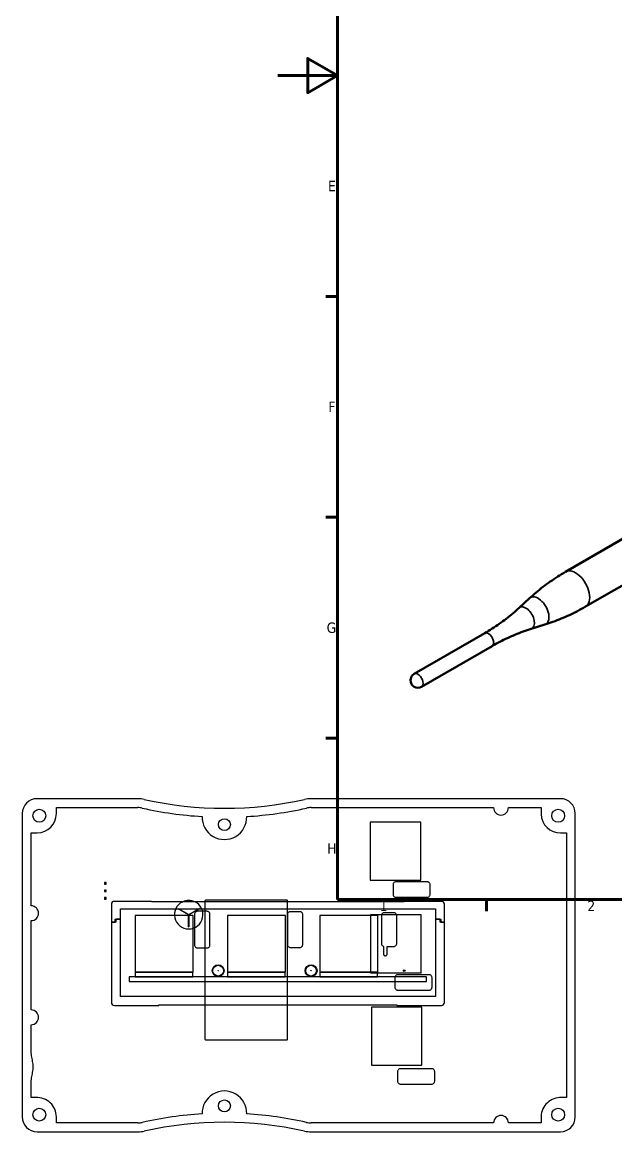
# Model space of a CAD drawing. Header units: millimetres. Extents: x -86 to 841, y -58 to 594.
# Drawn here: x -86 to 113.6, y -58.1 to 314.9 of the extents above; entities that cross this region are included whole.
import ezdxf

# ---------------------------------------------------------------- set-up
doc = ezdxf.new("R2010")
doc.units = ezdxf.units.MM
for name, color, linetype, lineweight in [('Border (ISO)', 7, 'Continuous', 70), ('Visible (ISO)', 7, 'Continuous', 50), ('Visible Narrow (ISO)', 7, 'Continuous', 35)]:
    doc.layers.add(name, color=color, linetype=linetype, lineweight=lineweight)
doc.styles.add('Note Text (ISO)', font='tahoma.ttf')

# ---------------------------------------------------------------- blocks, each defined once
blk = doc.blocks.new('Borders Default Border')
at = {"layer": 'Border (ISO)'}
for p, q in [((20, 222.75), (16.1, 222.75)), ((20, 148.5), (16.1, 148.5)), ((20, 74.25), (16.1, 74.25)), ((70.08, 20), (70.08, 16.1))]:
    blk.add_line(p, q, dxfattribs=at)
at = {"layer": 'Border (ISO)', "flags": 128}
for points in [[(20, 20), (20, 574), (821, 574), (821, 20), (20, 20)], [(0, 297), (20, 297), (10, 302.77), (10, 291.23), (20, 297)]]:
    blk.add_lwpolyline(points, dxfattribs=at)
at = {"layer": 'Border (ISO)', "char_height": 3.5, "attachment_point": 7, "style": 'Note Text (ISO)'}
for s, insert in [('E', (16.85, 258.13)), ('F', (16.94, 183.88)), ('G', (16.4, 109.56)), ('H', (16.57, 35.38)), ('1', (34.25, 16.1)), ('2', (104.06, 16.1))]:
    blk.add_mtext(s, dxfattribs=dict(at, insert=insert))

msp = doc.modelspace()

# ---------------------------------------------------------------- linework, layer by layer
for p, q in [((-47.135, 53.89), (-81.006, 53.89)), ((94.994, 53.89), (11.122, 53.89)), ((-86.006, 48.89), (-86.006, -53.11)), ((-74.506, 48.89), (-74.506, 50.89)), ((-74.506, 50.89), (-47.135, 50.89)), ((11.122, 50.89), (72.494, 50.89)), ((77.494, 50.89), (88.496, 50.89)), ((88.496, 50.89), (88.496, 48.715)), ((99.994, -53.11), (99.994, 48.89)), ((48.032, 45.944), (31.032, 45.944)), ((31.032, 45.944), (31.032, 26.444)), ((48.032, 26.444), (48.032, 45.944)), ((-83.006, 17.89), (-83.006, 42.391)), ((-83.006, 42.391), (-80.933, 42.391)), ((95.067, 42.391), (96.994, 42.391)), ((96.994, 42.391), (96.994, -46.622)), ((31.032, 26.444), (48.032, 26.444)), ((-57.785, 25.694), (-58.285, 25.694)), ((-58.285, 25.694), (-58.285, 25.194)), ((-58.285, 25.194), (-57.785, 25.194)), ((-57.785, 23.154), (-58.285, 23.154)), ((-58.285, 23.154), (-58.285, 22.654)), ((-58.285, 22.654), (-57.785, 22.654)), ((-57.785, 25.194), (-57.785, 25.694)), ((-57.785, 22.654), (-57.785, 23.154)), ((38.709, 24.949), (38.709, 21.749)), ((50.19, 25.949), (39.71, 25.949)), ((51.192, 21.749), (51.192, 24.949)), ((-57.785, 20.614), (-58.285, 20.614)), ((-58.285, 20.614), (-58.285, 20.114)), ((-58.285, 20.114), (-57.785, 20.114)), ((-57.785, 20.114), (-57.785, 20.614)), ((-42.5, 19.374), (-55, 19.374)), ((-42.5, 19.174), (-42.5, 19.374)), ((42.5, 19.174), (-42.5, 19.174)), ((-32.041, 19.255), (-32.035, 19.241)), ((-27.977, 19.241), (-27.971, 19.255)), ((-24.54, 19.536), (-24.54, -26.964)), ((3.06, 19.736), (-24.34, 19.736)), ((3.26, -26.964), (3.26, 19.536)), ((39.71, 20.749), (50.19, 20.749)), ((55, 19.374), (42.5, 19.374)), ((42.5, 19.374), (42.5, 19.174)), ((-56, 18.374), (-56, 12.374)), ((-53, 13.374), (-53, 16.874)), ((-53, 16.874), (53, 16.874)), ((-30.056, 14.861), (-33.582, 16.897)), ((-33.532, 16.983), (-30.006, 14.948)), ((-30.006, 14.948), (-26.48, 16.983)), ((-26.43, 16.897), (-29.956, 14.861)), ((-28.059, 15.012), (-28.059, 4.74)), ((-23.859, 16.03), (-27.059, 16.03)), ((-22.859, 4.74), (-22.859, 15.012)), ((7.383, 15.886), (4.183, 15.886)), ((38.98, 15.559), (35.78, 15.559)), ((53, 16.874), (53, 13.374)), ((56, 12.374), (56, 18.374)), ((-83.006, -17.11), (-83.006, 12.89)), ((-54.75, 12.374), (-56, 12.374)), ((-56, 12.374), (-56, -14.626)), ((-56, 12.374), (-54.75, 12.374)), ((-54.75, 12.374), (-54.75, 13.374)), ((-54.75, 13.374), (-54.5, 13.374)), ((-54.5, 12.374), (-54.75, 12.374)), ((-53, 13.374), (-54.5, 13.374)), ((-54.5, 13.374), (-54.5, 12.374)), ((-54.5, 13.374), (-53, 13.374)), ((-53, -12.626), (-53, 13.374)), ((-48.054, 14.578), (-48.054, -4.422)), ((-28.554, 14.578), (-48.054, 14.578)), ((-30.056, 10.79), (-30.056, 14.861)), ((-29.956, 14.861), (-29.956, 10.79)), ((-28.554, -4.422), (-28.554, 14.578)), ((-16.997, 14.578), (-16.997, -4.422)), ((2.503, 14.578), (-16.997, 14.578)), ((2.503, -4.422), (2.503, 14.578)), ((3.183, 14.837), (3.183, 4.914)), ((8.383, 4.914), (8.383, 14.837)), ((14.064, 14.578), (14.064, -4.422)), ((33.564, 14.578), (14.064, 14.578)), ((48.176, 14.887), (31.176, 14.887)), ((31.176, 14.887), (31.176, -4.613)), ((33.564, -4.422), (33.564, 14.578)), ((34.78, 14.436), (34.78, 5.316)), ((39.98, 5.316), (39.98, 14.436)), ((48.176, -4.613), (48.176, 14.887)), ((54.5, 13.374), (53, 13.374)), ((53, 13.374), (53, -12.626)), ((53, 13.374), (54.5, 13.374)), ((54.5, 12.374), (54.5, 13.374)), ((54.5, 13.374), (54.75, 13.374)), ((54.75, 12.374), (54.5, 12.374)), ((54.75, 13.374), (54.75, 12.374)), ((56, 12.374), (54.75, 12.374)), ((54.75, 12.374), (56, 12.374)), ((56, -14.626), (56, 12.374)), ((4.183, 3.866), (7.383, 3.866)), ((35.471, 4.247), (35.471, 1.626)), ((36.689, 1.626), (36.689, 4.193)), ((36.689, 4.193), (38.98, 4.193)), ((-27.059, 3.721), (-23.859, 3.721)), ((-50, -6.034), (-50, -7.626)), ((50, -6.034), (-50, -6.034)), ((-48.054, -4.422), (-48.004, -4.422)), ((-48.004, -4.422), (-48.004, -6.022)), ((-28.604, -4.422), (-48.004, -4.422)), ((-48.004, -4.422), (-28.604, -4.422)), ((-48.004, -6.022), (-28.604, -6.022)), ((-28.604, -6.022), (-28.604, -4.422)), ((-28.604, -4.422), (-28.554, -4.422)), ((-16.997, -4.422), (-16.947, -4.422)), ((-16.947, -4.422), (-16.947, -6.022)), ((2.453, -4.422), (-16.947, -4.422)), ((-16.947, -4.422), (2.453, -4.422)), ((-16.947, -6.022), (2.453, -6.022)), ((2.453, -6.022), (2.453, -4.422)), ((2.453, -4.422), (2.503, -4.422)), ((14.064, -4.422), (14.114, -4.422)), ((14.114, -4.422), (14.114, -6.022)), ((33.514, -4.422), (14.114, -4.422)), ((14.114, -4.422), (33.514, -4.422)), ((14.114, -6.022), (33.514, -6.022)), ((31.176, -4.613), (48.176, -4.613)), ((33.514, -6.022), (33.514, -4.422)), ((33.514, -4.422), (33.564, -4.422)), ((39.337, -6.293), (39.337, -9.493)), ((50.818, -5.293), (40.338, -5.293)), ((50, -7.626), (50, -6.034)), ((51.82, -9.493), (51.82, -6.293)), ((-50, -7.626), (50, -7.626)), ((40.338, -10.493), (50.818, -10.493)), ((53, -12.626), (-53, -12.626)), ((-55, -15.626), (-40, -15.626)), ((-40, -15.626), (-40, -15.426)), ((-40, -15.426), (40, -15.426)), ((48.42, -16.174), (31.42, -16.174)), ((31.42, -16.174), (31.42, -35.674)), ((40, -15.426), (40, -15.626)), ((40, -15.626), (55, -15.626)), ((48.42, -35.674), (48.42, -16.174)), ((-83.006, -30.644), (-83.006, -22.11)), ((-24.34, -27.164), (3.06, -27.164)), ((31.42, -35.674), (48.42, -35.674)), ((51.704, -36.89), (41.224, -36.89)), ((40.222, -37.89), (40.222, -41.09)), ((52.705, -41.09), (52.705, -37.89)), ((-83.006, -46.622), (-83.006, -41.917)), ((41.224, -42.09), (51.704, -42.09)), ((-81.403, -46.622), (-83.006, -46.622)), ((96.994, -46.622), (95.391, -46.622)), ((-74.506, -55.11), (-74.506, -53.11)), ((-47.135, -55.11), (-74.506, -55.11)), ((72.494, -55.11), (11.122, -55.11)), ((88.496, -55.11), (77.494, -55.11)), ((88.496, -52.934), (88.496, -55.11)), ((-81.006, -58.11), (-47.135, -58.11)), ((11.122, -58.11), (94.994, -58.11))]:
    msp.add_line(p, q)
for centre, major_axis, start_param, end_param in [((-81.006, 48.89), (-5, 0), 4.712389, 6.2831853), ((-47.135, 43.89), (-9.758, 2.186), 4.712389, 4.9328134), ((-18.006, 173.89), (-120.242, -26.942), 1.1299475, 1.5707963), ((11.122, 43.89), (-10, 0), 4.712389, 4.9328134), ((94.994, 48.89), (0, 5), 4.712389, 6.2831853), ((-81.006, 48.89), (6.5, 0.073), 4.712389, 6.2719288), ((-47.135, 43.89), (7, 0), 1.3503719, 1.5707963), ((-18.006, 173.89), (123.169, -27.598), 4.712389, 4.8733862), ((-18.006, 173.89), (126.001, 7.497), 4.712389, 4.8733862), ((11.122, 43.89), (6.831, 1.531), 1.3503719, 1.5707963), ((74.994, 50.89), (0, -2.5), 4.712389, 7.8539816), ((94.994, 48.89), (0.176, -6.498), 4.712389, 6.2674271), ((-18.006, 47.667), (-0.223, -7.497), 4.712389, 7.9134088), ((-55, 18.374), (-1, 0), 4.712389, 6.2831853), ((-30.006, 14.89), (-4.351, -2.029), 4.712389, 10.1229097), ((-30.006, 14.89), (-4.365, 2.035), 4.712389, 5.5850536), ((-24.34, 19.536), (-0.2, 0), 4.712389, 6.2831853), ((3.06, 19.536), (0, 0.2), 4.712389, 6.2831853), ((55, 18.374), (0, 1), 4.712389, 6.2831853), ((-83.006, 15.39), (2.5, 0), 4.712389, 7.8539816), ((-33.548, 16.935), (-0.0385, 0.0333), 5.0910194, 7.8539816), ((-26.481, 16.925), (0.0583, -0.0009), 5.7910631, 7.8539816), ((-30.006, 10.817), (-0.0267, -0.05), 5.6926271, 7.8539816), ((-55, -14.626), (0, -1), 4.712389, 6.2831853), ((55, -14.626), (1, 0), 4.712389, 6.2831853), ((-83.006, -19.61), (2.5, 0), 4.712389, 7.8539816), ((-24.34, -26.964), (0, -0.2), 4.712389, 6.2831853), ((3.06, -26.964), (0.2, 0), 4.712389, 6.2831853), ((-18.006, -51.886), (0.223, 7.497), 4.712389, 7.9134088), ((-81.006, -53.11), (0, 6.5), 4.712389, 6.3443573), ((94.994, -53.11), (-6.488, 0.397), 4.712389, 6.3173425), ((-18.006, -178.11), (-126.001, -7.497), 4.712389, 4.8733862), ((-18.006, -178.11), (-123.169, 27.598), 4.712389, 4.8733862), ((-81.006, -53.11), (0, -5), 4.712389, 6.2831853), ((-47.135, -48.11), (-6.831, -1.531), 1.3503719, 1.5707963), ((-18.006, -178.11), (120.242, 26.942), 1.1299475, 1.5707963), ((11.122, -48.11), (-7, 0), 1.3503719, 1.5707963), ((74.994, -55.11), (0, 2.5), 4.712389, 7.8539816), ((94.994, -53.11), (5, 0), 4.712389, 6.2831853), ((-47.135, -48.11), (10, 0), 4.712389, 4.9328134), ((11.122, -48.11), (9.758, -2.186), 4.712389, 4.9328134)]:
    msp.add_ellipse(centre, major_axis=major_axis, ratio=1, start_param=start_param, end_param=end_param)
for centre, major_axis in [((-80.256, 48.14), (0, 2.172)), ((94.244, 48.14), (0, 2.172)), ((-18.006, 45.167), (0, 2)), ((-20.105, -3.934), (-2, 0)), ((-20.105, -3.934), (0, 1.8)), ((11.137, -3.934), (-2, 0)), ((11.137, -3.934), (0, 1.8)), ((42.48, -3.934), (-0.3, 0)), ((-20.105, -3.934), (-0.0638, 0)), ((11.137, -3.934), (-0.0638, 0)), ((-18.006, -49.386), (0, 2)), ((-80.256, -52.36), (0, 2.172)), ((94.244, -52.36), (0, 2.172))]:
    msp.add_ellipse(centre, major_axis=major_axis, ratio=1)
for points, knots in [([(39.71, 25.949), (39.587, 25.949), (39.441, 25.92), (39.212, 25.826), (39.089, 25.744), (38.914, 25.569), (38.832, 25.446), (38.738, 25.218), (38.709, 25.073), (38.709, 24.949)], [-0.14821973, -0.14821973, -0.14821973, -0.14821973, -0.11110726, -0.11110726, -0.07403794, -0.07403794, -0.03700603, -0.03700603, 0, 0, 0, 0]), ([(51.192, 24.949), (51.192, 25.073), (51.163, 25.218), (51.068, 25.446), (50.986, 25.569), (50.811, 25.744), (50.688, 25.826), (50.459, 25.92), (50.314, 25.949), (50.19, 25.949)], [0, 0, 0, 0, 0.03700603, 0.03700603, 0.07403794, 0.07403794, 0.11110726, 0.11110726, 0.14821973, 0.14821973, 0.14821973, 0.14821973]), ([(38.709, 21.749), (38.709, 21.626), (38.738, 21.481), (38.832, 21.253), (38.915, 21.129), (39.089, 20.955), (39.213, 20.873), (39.441, 20.778), (39.587, 20.749), (39.71, 20.749)], [0, 0, 0, 0, 0.03702123, 0.03702123, 0.07406837, 0.07406837, 0.11112249, 0.11112249, 0.14821973, 0.14821973, 0.14821973, 0.14821973]), ([(50.19, 20.749), (50.314, 20.749), (50.459, 20.778), (50.688, 20.873), (50.811, 20.955), (50.986, 21.129), (51.068, 21.253), (51.163, 21.481), (51.192, 21.626), (51.192, 21.749)], [-0.14821973, -0.14821973, -0.14821973, -0.14821973, -0.11112249, -0.11112249, -0.07406837, -0.07406837, -0.03702123, -0.03702123, 0, 0, 0, 0]), ([(-27.059, 16.03), (-27.182, 16.03), (-27.326, 16.001), (-27.554, 15.906), (-27.677, 15.823), (-27.852, 15.646), (-27.934, 15.521), (-28.03, 15.288), (-28.059, 15.139), (-28.059, 15.012)], [0, 0, 0, 0, 0.03682038, 0.03682038, 0.07393253, 0.07393253, 0.11147057, 0.11147057, 0.14950779, 0.14950779, 0.14950779, 0.14950779]), ([(-22.859, 15.012), (-22.859, 15.139), (-22.888, 15.288), (-22.984, 15.521), (-23.067, 15.646), (-23.242, 15.823), (-23.365, 15.906), (-23.592, 16.001), (-23.736, 16.03), (-23.859, 16.03)], [-0.1495078, -0.1495078, -0.1495078, -0.1495078, -0.11147057, -0.11147057, -0.07393253, -0.07393253, -0.03682038, -0.03682038, 0, 0, 0, 0]), ([(4.183, 15.886), (4.061, 15.886), (3.918, 15.856), (3.692, 15.76), (3.569, 15.676), (3.393, 15.496), (3.31, 15.367), (3.213, 15.126), (3.183, 14.97), (3.183, 14.837)], [0, 0, 0, 0, 0.03650362, 0.03650362, 0.07375046, 0.07375046, 0.11209976, 0.11209976, 0.15177814, 0.15177814, 0.15177814, 0.15177814]), ([(8.383, 14.837), (8.383, 14.97), (8.353, 15.126), (8.256, 15.367), (8.173, 15.496), (7.997, 15.676), (7.874, 15.76), (7.648, 15.856), (7.505, 15.886), (7.383, 15.886)], [-0.15177814, -0.15177814, -0.15177814, -0.15177814, -0.11209976, -0.11209976, -0.07375046, -0.07375046, -0.03650362, -0.03650362, 0, 0, 0, 0]), ([(35.78, 15.559), (35.661, 15.559), (35.521, 15.529), (35.297, 15.431), (35.175, 15.343), (34.997, 15.154), (34.912, 15.017), (34.811, 14.755), (34.78, 14.582), (34.78, 14.436)], [0, 0, 0, 0, 0.03575068, 0.03575068, 0.07330474, 0.07330474, 0.11363891, 0.11363891, 0.15756977, 0.15756977, 0.15756977, 0.15756977]), ([(39.98, 14.436), (39.98, 14.578), (39.951, 14.746), (39.855, 15.002), (39.775, 15.137), (39.601, 15.331), (39.476, 15.423), (39.247, 15.527), (39.103, 15.559), (38.98, 15.559)], [-0.1575722, -0.1575722, -0.1575722, -0.1575722, -0.11488627, -0.11488627, -0.07559223, -0.07559223, -0.03681776, -0.03681776, 0, 0, 0, 0]), ([(-28.059, 4.74), (-28.059, 4.613), (-28.03, 4.464), (-27.934, 4.23), (-27.852, 4.105), (-27.677, 3.928), (-27.554, 3.845), (-27.326, 3.75), (-27.182, 3.721), (-27.059, 3.721)], [-0.14950779, -0.14950779, -0.14950779, -0.14950779, -0.11147057, -0.11147057, -0.07393253, -0.07393253, -0.03682038, -0.03682038, 0, 0, 0, 0]), ([(-23.859, 3.721), (-23.736, 3.721), (-23.592, 3.75), (-23.365, 3.845), (-23.242, 3.928), (-23.067, 4.105), (-22.984, 4.23), (-22.888, 4.464), (-22.859, 4.613), (-22.859, 4.74)], [0, 0, 0, 0, 0.03682038, 0.03682038, 0.07393253, 0.07393253, 0.11147057, 0.11147057, 0.1495078, 0.1495078, 0.1495078, 0.1495078]), ([(3.183, 4.914), (3.183, 4.782), (3.213, 4.626), (3.31, 4.385), (3.393, 4.256), (3.569, 4.075), (3.692, 3.991), (3.918, 3.895), (4.061, 3.866), (4.183, 3.866)], [-0.15177814, -0.15177814, -0.15177814, -0.15177814, -0.11209976, -0.11209976, -0.07375046, -0.07375046, -0.03650362, -0.03650362, 0, 0, 0, 0]), ([(7.383, 3.866), (7.505, 3.866), (7.648, 3.895), (7.874, 3.991), (7.997, 4.075), (8.173, 4.256), (8.256, 4.385), (8.353, 4.626), (8.383, 4.782), (8.383, 4.914)], [0, 0, 0, 0, 0.03650362, 0.03650362, 0.07375046, 0.07375046, 0.11209976, 0.11209976, 0.15177814, 0.15177814, 0.15177814, 0.15177814]), ([(34.78, 5.316), (34.78, 5.169), (34.811, 4.996), (34.912, 4.734), (34.997, 4.597), (35.175, 4.408), (35.297, 4.32), (35.431, 4.262), (35.45, 4.254), (35.471, 4.247)], [-0.15756977, -0.15756977, -0.15756977, -0.15756977, -0.11363891, -0.11363891, -0.07330474, -0.07330474, -0.03575068, -0.03575068, -0.02956525, -0.02956525, -0.02956525, -0.02956525]), ([(38.98, 4.193), (39.103, 4.193), (39.247, 4.224), (39.476, 4.328), (39.601, 4.421), (39.775, 4.614), (39.855, 4.749), (39.951, 5.005), (39.98, 5.173), (39.98, 5.316)], [0, 0, 0, 0, 0.03681776, 0.03681776, 0.07559223, 0.07559223, 0.11488627, 0.11488627, 0.1575722, 0.1575722, 0.1575722, 0.1575722]), ([(35.471, 1.626), (35.471, 1.577), (35.478, 1.529), (35.509, 1.433), (35.532, 1.386), (35.603, 1.288), (35.653, 1.241), (35.764, 1.168), (35.823, 1.142), (35.924, 1.112), (35.964, 1.105), (36.038, 1.097), (36.071, 1.096), (36.141, 1.098), (36.176, 1.102), (36.259, 1.118), (36.306, 1.131), (36.42, 1.18), (36.485, 1.222), (36.588, 1.324), (36.627, 1.381), (36.677, 1.502), (36.689, 1.563), (36.689, 1.626)], [-0.17916756, -0.17916756, -0.17916756, -0.17916756, -0.16458833, -0.16458833, -0.14901734, -0.14901734, -0.12850178, -0.12850178, -0.1093059, -0.1093059, -0.09720081, -0.09720081, -0.08716213, -0.08716213, -0.07648419, -0.07648419, -0.06204366, -0.06204366, -0.03929876, -0.03929876, -0.01867404, -0.01867404, 0, 0, 0, 0]), ([(40.338, -5.293), (40.215, -5.293), (40.069, -5.322), (39.84, -5.416), (39.717, -5.498), (39.542, -5.673), (39.46, -5.796), (39.366, -6.024), (39.337, -6.169), (39.337, -6.293)], [-0.14821973, -0.14821973, -0.14821973, -0.14821973, -0.11110726, -0.11110726, -0.07403794, -0.07403794, -0.03700603, -0.03700603, 0, 0, 0, 0]), ([(51.82, -6.293), (51.82, -6.169), (51.791, -6.024), (51.696, -5.796), (51.614, -5.673), (51.439, -5.498), (51.316, -5.416), (51.087, -5.322), (50.942, -5.293), (50.818, -5.293)], [0, 0, 0, 0, 0.03700603, 0.03700603, 0.07403794, 0.07403794, 0.11110726, 0.11110726, 0.14821973, 0.14821973, 0.14821973, 0.14821973]), ([(39.337, -9.493), (39.337, -9.616), (39.366, -9.761), (39.46, -9.989), (39.543, -10.113), (39.717, -10.287), (39.841, -10.369), (40.069, -10.464), (40.215, -10.493), (40.338, -10.493)], [0, 0, 0, 0, 0.03702123, 0.03702123, 0.07406837, 0.07406837, 0.11112249, 0.11112249, 0.14821973, 0.14821973, 0.14821973, 0.14821973]), ([(50.818, -10.493), (50.942, -10.493), (51.087, -10.464), (51.316, -10.369), (51.439, -10.287), (51.614, -10.113), (51.696, -9.989), (51.791, -9.761), (51.82, -9.616), (51.82, -9.493)], [-0.14821973, -0.14821973, -0.14821973, -0.14821973, -0.11112249, -0.11112249, -0.07406837, -0.07406837, -0.03702123, -0.03702123, 0, 0, 0, 0]), ([(-83.006, -41.917), (-83.006, -41.309), (-82.922, -40.586), (-82.73, -39.406), (-82.6, -38.774), (-82.386, -37.506), (-82.313, -36.868), (-82.313, -35.693), (-82.386, -35.055), (-82.6, -33.787), (-82.73, -33.154), (-82.922, -31.975), (-83.006, -31.251), (-83.006, -30.644)], [1.3466395, 1.3466395, 1.3466395, 1.3466395, 1.5288361, 1.5288361, 1.7050115, 1.7050115, 1.8811869, 1.8811869, 2.0573623, 2.0573623, 2.2335376, 2.2335376, 2.4157343, 2.4157343, 2.4157343, 2.4157343]), ([(41.224, -36.89), (41.1, -36.89), (40.955, -36.919), (40.726, -37.013), (40.603, -37.096), (40.428, -37.27), (40.346, -37.393), (40.251, -37.621), (40.222, -37.766), (40.222, -37.89)], [-0.14821973, -0.14821973, -0.14821973, -0.14821973, -0.11110726, -0.11110726, -0.07403794, -0.07403794, -0.03700603, -0.03700603, 0, 0, 0, 0]), ([(52.705, -37.89), (52.705, -37.766), (52.677, -37.621), (52.582, -37.393), (52.5, -37.27), (52.325, -37.096), (52.202, -37.013), (51.973, -36.919), (51.828, -36.89), (51.704, -36.89)], [0, 0, 0, 0, 0.03700603, 0.03700603, 0.07403794, 0.07403794, 0.11110726, 0.11110726, 0.14821973, 0.14821973, 0.14821973, 0.14821973]), ([(40.222, -41.09), (40.222, -41.213), (40.251, -41.358), (40.346, -41.586), (40.428, -41.709), (40.603, -41.884), (40.726, -41.966), (40.955, -42.061), (41.1, -42.09), (41.224, -42.09)], [0, 0, 0, 0, 0.03700603, 0.03700603, 0.07403794, 0.07403794, 0.11110726, 0.11110726, 0.14821973, 0.14821973, 0.14821973, 0.14821973]), ([(51.704, -42.09), (51.828, -42.09), (51.973, -42.061), (52.202, -41.966), (52.325, -41.884), (52.5, -41.709), (52.582, -41.586), (52.677, -41.358), (52.705, -41.213), (52.705, -41.09)], [-0.14821973, -0.14821973, -0.14821973, -0.14821973, -0.11110726, -0.11110726, -0.07403794, -0.07403794, -0.03700603, -0.03700603, 0, 0, 0, 0])]:
    msp.add_open_spline(points, degree=3, knots=knots)
at = {"layer": 'Visible (ISO)'}
for p, q in [((96.704, 130.145), (150.289, 161.082)), ((103.454, 118.454), (157.039, 149.391)), ((81.068, 118.014), (84.61, 121.27)), ((85.131, 110.977), (89.722, 112.417)), ((69.527, 109.547), (45.818, 95.858)), ((72.027, 105.217), (48.318, 91.528))]:
    msp.add_line(p, q, dxfattribs=at)
msp.add_arc((47.068, 93.693), 2.5, 120, 300, dxfattribs=at)
for points, knots in [([(96.704, 130.145), (95.821, 129.635), (94.948, 129.105), (93.232, 128.009), (92.387, 127.444), (90.732, 126.281), (89.921, 125.684), (88.336, 124.463), (87.562, 123.839), (86.055, 122.57), (85.322, 121.924), (84.61, 121.27)], [5.20154491, 5.20154491, 5.20154491, 5.20154491, 5.22719134, 5.22719134, 5.25283777, 5.25283777, 5.2784842, 5.2784842, 5.30413063, 5.30413063, 5.32977707, 5.32977707, 5.32977707, 5.32977707]), ([(81.068, 118.014), (80.391, 117.392), (79.692, 116.777), (78.256, 115.567), (77.518, 114.972), (76.006, 113.807), (75.231, 113.237), (73.651, 112.127), (72.844, 111.587), (71.205, 110.54), (70.371, 110.034), (69.527, 109.547)], [0.95340824, 0.95340824, 0.95340824, 0.95340824, 0.97905467, 0.97905467, 1.0047011, 1.0047011, 1.03034753, 1.03034753, 1.05599397, 1.05599397, 1.0816404, 1.0816404, 1.0816404, 1.0816404]), ([(89.722, 112.417), (90.643, 112.706), (91.569, 113.018), (93.422, 113.689), (94.349, 114.047), (96.199, 114.809), (97.122, 115.213), (98.957, 116.066), (99.869, 116.514), (101.676, 117.453), (102.571, 117.943), (103.454, 118.454)], [1.9317201, 1.9317201, 1.9317201, 1.9317201, 1.95736653, 1.95736653, 1.98301296, 1.98301296, 2.00865939, 2.00865939, 2.03430583, 2.03430583, 2.05995226, 2.05995226, 2.05995226, 2.05995226]), ([(72.027, 105.217), (72.871, 105.704), (73.726, 106.173), (75.452, 107.069), (76.323, 107.498), (78.075, 108.311), (78.956, 108.697), (80.721, 109.424), (81.605, 109.766), (83.371, 110.405), (84.253, 110.702), (85.131, 110.977)], [4.22323305, 4.22323305, 4.22323305, 4.22323305, 4.24887948, 4.24887948, 4.27452591, 4.27452591, 4.30017234, 4.30017234, 4.32581877, 4.32581877, 4.35146521, 4.35146521, 4.35146521, 4.35146521])]:
    msp.add_open_spline(points, degree=3, knots=knots, dxfattribs=at)
at = {"layer": 'Visible Narrow (ISO)'}
for centre, major_axis, start_param, end_param in [((100.079, 124.299), (3.375, -5.846), 0, 3.1415927), ((87.495, 117.034), (-2.577, 4.463), 3.0133605, 6.4114175), ((83.361, 114.647), (2.048, -3.548), 6.1549532, 9.5530101), ((70.777, 107.382), (-1.25, 2.165), 3.1415927, 6.2831853), ((47.068, 93.693), (1.25, -2.165), 0, 3.1415927)]:
    msp.add_ellipse(centre, major_axis=major_axis, ratio=0.5773503, start_param=start_param, end_param=end_param, dxfattribs=at)

# ---------------------------------------------------------------- block references
msp.add_blockref('Borders Default Border', (0, 0))

doc.saveas('drawing.dxf')
